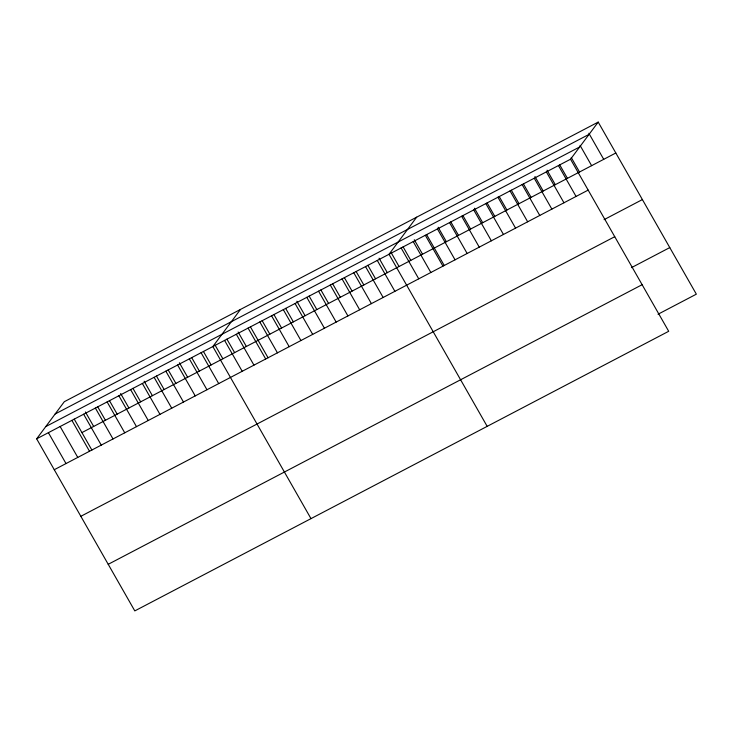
<?xml version="1.0" encoding="UTF-8"?>
<svg xmlns="http://www.w3.org/2000/svg" width="733" height="733" viewBox="0 0 733 733"><rect width="100%" height="100%" fill="white"/><g stroke="black" fill="none" stroke-linecap="round" stroke-linejoin="round"><path stroke-width="1.1" d="M598.201 122.099L570.549 159.217L668.698 331.289L134.799 610.901L36.65 438.829L64.302 401.711L598.201 122.099L696.35 294.171L658.032 314.237M240.488 309.445L212.836 346.553L310.984 518.625M416.674 217.17L389.021 254.287L487.17 426.349M55.177 413.962L589.075 134.35M45.776 426.579L579.675 146.966M36.65 438.829L570.549 159.217M81.922 432.598L615.821 152.995M54.269 469.716L588.168 190.104M604.074 219.653L642.392 199.578M80.841 516.307L614.74 236.695M631.452 267.655L669.779 247.58M108.218 564.309L642.126 284.697M588.856 133.269L603.717 159.327M580.06 145.4L591.623 165.667M571.254 157.522L579.519 172.008M559.71 164.833L567.415 178.339M558.445 165.557L576.065 196.444M547.056 170.203L555.312 184.679M546.351 171.888L563.961 202.784M534.953 176.543L543.208 191.02M534.247 178.229L551.867 209.116M523.399 183.846L531.113 197.36M522.143 184.569L539.763 215.456M511.304 190.177L519.01 203.692M510.04 190.91L527.659 221.797M499.2 196.517L506.906 210.032M497.936 197.241L515.556 228.128M487.097 202.858L494.802 216.372M485.842 203.582L503.452 234.468M474.443 208.227L482.699 222.704M473.738 209.922L491.357 240.809M462.889 215.529L470.604 229.044M461.634 216.253L479.254 247.149M450.795 221.87L458.501 235.385M449.531 222.594L467.15 253.481M438.142 227.239L446.397 241.725M437.427 228.934L455.046 259.821M426.588 234.542L444.262 265.529M425.332 235.275L442.952 266.161M414.292 239.728L422.547 254.214M413.229 241.606L430.848 272.493M403.095 246.847L410.801 260.362M401.125 247.946L418.745 278.833M391.349 253.004L399.054 266.51M379.053 258.19L387.317 272.667M377.275 260.435L394.895 291.322M367.856 265.3L375.571 278.815M365.529 266.592L383.148 297.479M356.11 271.457L363.825 284.972M353.782 272.74L371.402 303.627M344.363 277.605L352.078 291.12M342.045 278.888L359.656 309.775M332.626 283.753L340.332 297.268M330.299 285.045L347.909 315.932M320.88 289.911L328.586 303.425M318.553 291.193L336.163 322.08M309.134 296.059L316.839 309.573M306.806 297.341L324.426 328.237M296.838 301.245L305.093 315.721M295.06 303.499L312.679 334.385M285.641 308.364L293.347 321.879M283.314 309.647L300.933 340.533M273.895 314.512L281.6 328.027M271.567 315.804L289.187 346.691M262.148 320.669L269.854 334.184M259.821 321.952L277.44 352.839M250.402 326.817L268.076 357.805M248.075 328.1L265.694 358.987M238.106 332.003L246.361 346.48M236.328 334.257L253.948 365.144M226.909 339.122L234.615 352.637M224.582 340.405L242.202 371.292M215.163 345.27L222.869 358.785M203.417 351.428L211.122 364.933M201.089 352.71L218.709 383.597M191.67 357.576L199.376 371.09M189.343 358.858L206.963 389.745M179.374 362.762L187.639 377.238M177.597 365.007L195.216 395.902M168.178 369.881L175.893 383.396M165.85 371.164L183.47 402.05M156.431 376.029L164.146 389.544M154.104 377.312L171.724 408.199M144.135 381.215L152.4 395.692M142.358 383.469L159.977 414.356M132.939 388.334L140.654 401.849M130.621 389.617L148.231 420.504M120.643 393.52L128.907 407.997M118.874 395.765L136.485 426.652M109.455 400.639L117.161 414.145M107.128 401.922L124.747 432.809M97.709 406.788L105.415 420.302M95.382 408.07L113.001 438.957M85.413 411.973L93.668 426.45M83.635 414.218L101.255 445.114M74.216 419.093L91.891 450.071M71.889 420.375L89.508 451.262M60.143 426.524L77.762 457.41M48.396 432.681L66.016 463.568"/></g></svg>
